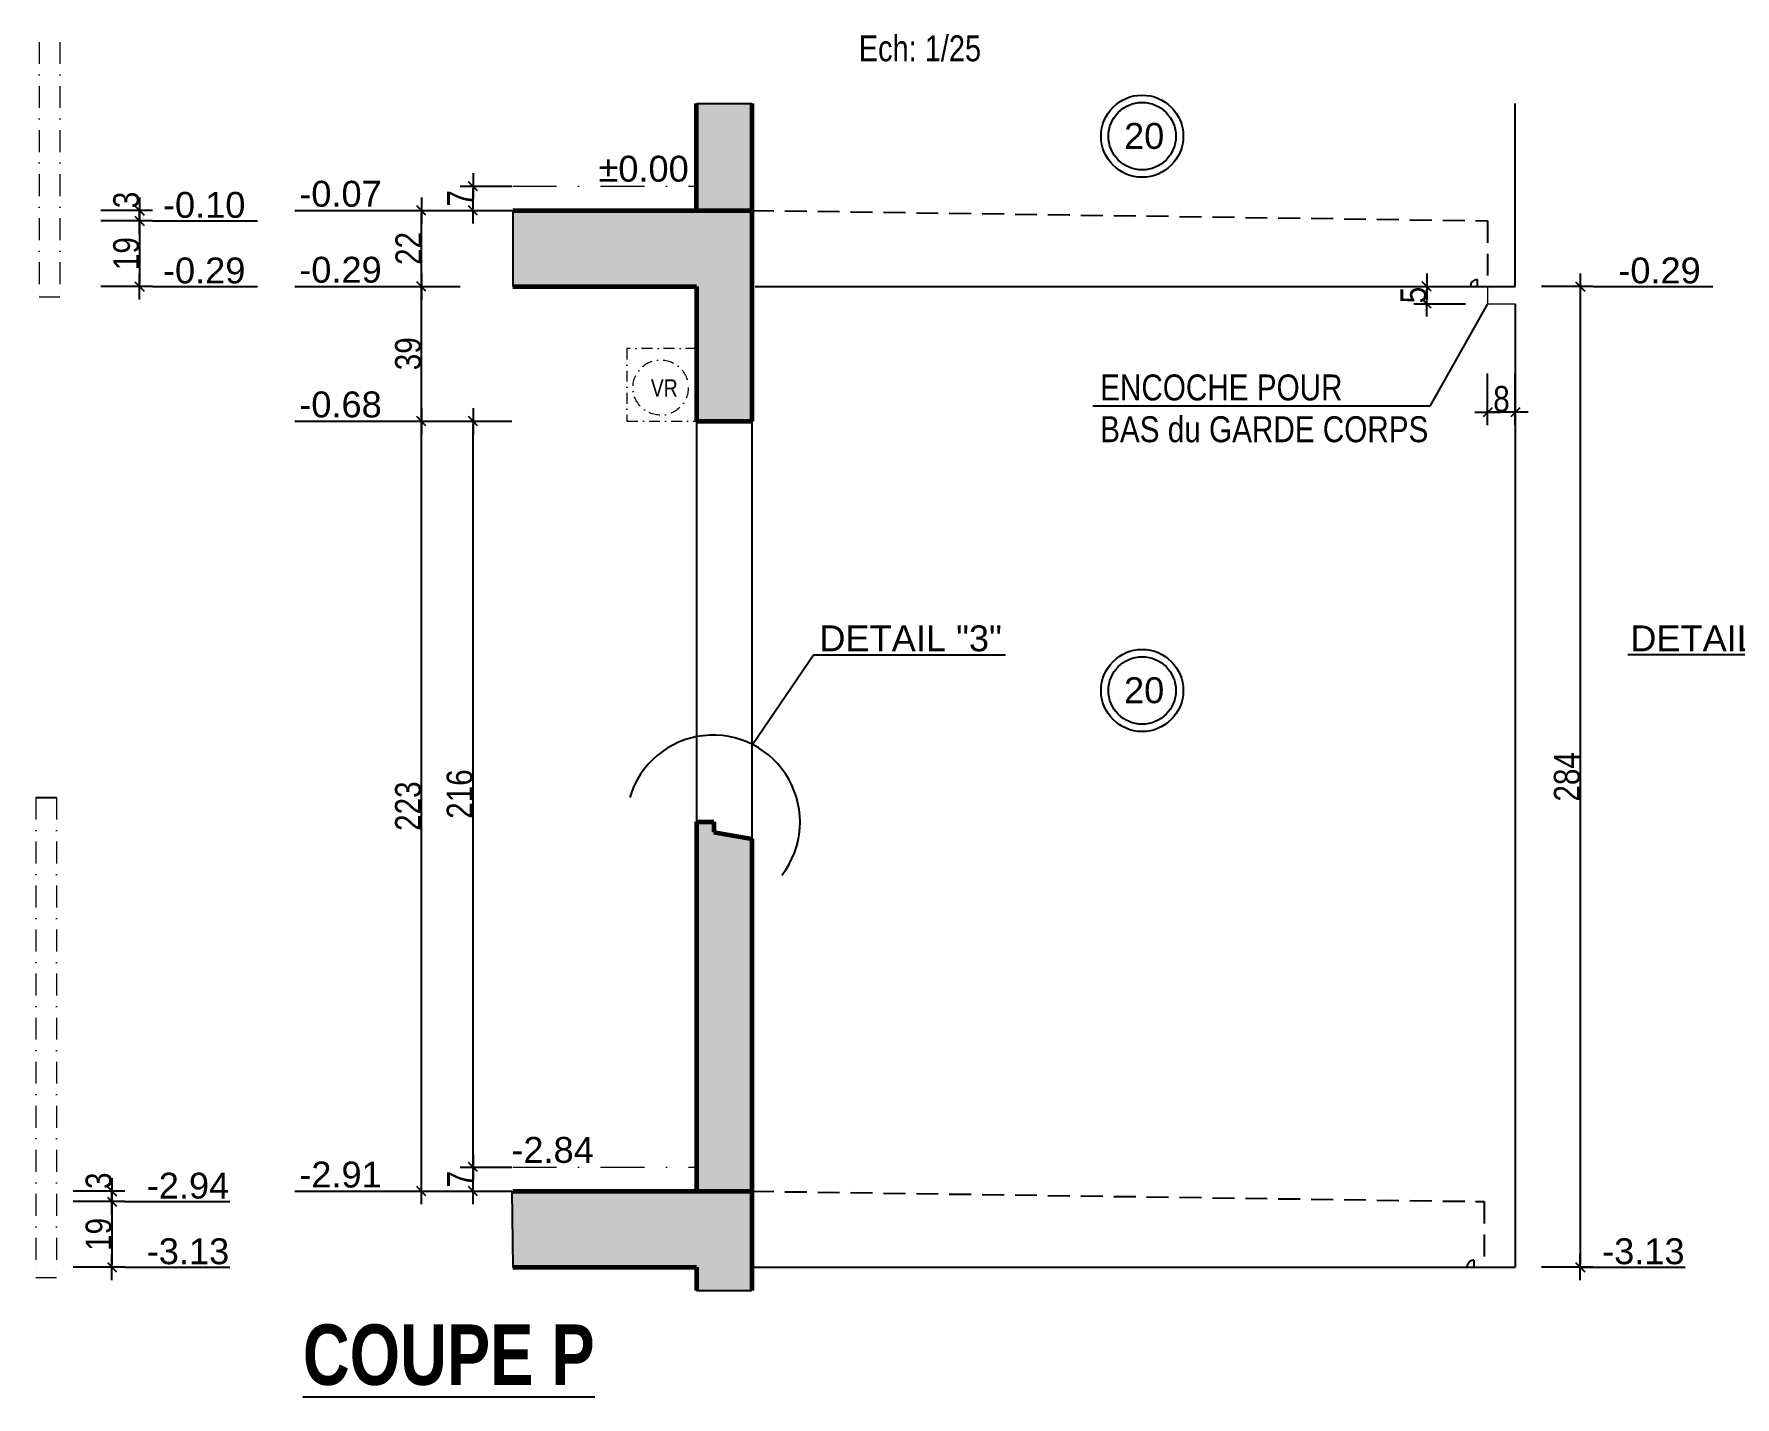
# Model space of a CAD drawing. Header units: centimetres. Extents: x 38820 to 82487, y -36363 to -12804.
# Drawn here: x 52211 to 53195, y -21450 to -20661 of the extents above; entities that cross this region are included whole.
import ezdxf
from ezdxf.enums import TextEntityAlignment as Align

# ---------------------------------------------------------------- set-up
doc = ezdxf.new("R2010")
doc.units = ezdxf.units.CM
doc.header["$LTSCALE"] = 0.5
doc.linetypes.add('CACHEX2', pattern=[19.05, 12.7, -6.35])
doc.linetypes.add('TIRETPTX2', pattern=[50.8, 25.4, -12.7, 0, -12.7])
doc.layers.get('DEFPOINTS').update_dxf_attribs({"linetype": 'CONTINUOUS'})
for name, color, linetype in [('01_cote_gen', 4, 'CONTINUOUS'), ('01_linteaux', 2, 'CONTINUOUS'), ('01_poch_BN', 9, 'CONTINUOUS'), ('01_texte', 230, 'CONTINUOUS'), ('AA_COTES', 2, 'CONTINUOUS')]:
    doc.layers.add(name, color=color, linetype=linetype)
doc.layers.add('01_murs_coup', color=5, linetype='CONTINUOUS', lineweight=60)
doc.layers.add('01_tram_axes', color=2, linetype='TIRETPTX2', lineweight=9)
doc.styles.add('ARIAL', font='arial.ttf')
doc.styles.add('ARIAL NA', font='ARIALN.TTF')
doc.styles.add('impact', font='impact.ttf')
doc.styles.add('MATTE_TXT', font='arial.ttf')
doc.styles.add('STYLE2', font='ARIALN.TTF')
doc.dimstyles.new('JB25', dxfattribs={"dimscale": 0.1, "dimtxt": 150, "dimasz": 15, "dimexe": 0.1, "dimexo": 0.1, "dimgap": 0.09, "dimtad": 1, "dimdec": 1, "dimlfac": 0.5, "dimdsep": 46, "dimtxsty": 'STYLE2', "dimblk1": 'BOND_G', "dimblk2": 'BOND_D', "dimsah": 1, "dimcen": 1.5, "dimdle": 0.01, "dimse1": 1, "dimse2": 1, "dimclrd": 4, "dimclre": 2, "dimclrt": 6, "dimazin": 2, "dimtfac": 2.333333, "dimtdec": 1, "dimtix": 1, "dimtmove": 2, "dimatfit": 3, "dimldrblk": 'BOND_G', "dimfxl": 1, "dimtolj": 1, "dimtzin": 0, "dimarcsym": 0})

# ---------------------------------------------------------------- blocks, each defined once
blk = doc.blocks.new('BOND_G')
at = {"layer": 'AA_COTES', "color": 0}
for p, q in [((0, -5), (0, 15)), ((5, 0), (-5, 0)), ((1.77, 1.77), (-1.77, -1.77))]:
    blk.add_line(p, q, dxfattribs=at)
blk = doc.blocks.new('BOND_D')
at = {"layer": 'AA_COTES', "color": 0}
for p, q in [((5, 0), (-5, 0)), ((-1.77, -1.77), (1.77, 1.77)), ((0, 5), (0, -15))]:
    blk.add_line(p, q, dxfattribs=at)
blk = doc.blocks.new('*D1622')
at = {"layer": '01_cote_gen', "color": 4, "lineweight": -2, "ltscale": 2, "transparency": 16777216}
blk.add_line((52464.67, -21329.83), (52464.67, -21318.83), dxfattribs=at)
at = {"layer": 'DEFPOINTS', "color": 0, "ltscale": 2}
for p in [(52464.67, -21317.33), (52503.15, -21317.33), (52516.57, -21331.33)]:
    blk.add_point(p, dxfattribs=at)
at = {"layer": '01_cote_gen', "color": 4, "lineweight": -2, "ltscale": 2, "transparency": 16777216, "xscale": 1.5, "yscale": 1.5, "zscale": 1.5}
for name, p, rotation in [('BOND_D', (52464.67, -21317.33), 90), ('BOND_G', (52464.67, -21331.33), 270)]:
    blk.add_blockref(name, p, dxfattribs=dict(at, rotation=rotation))
at = {"layer": '01_cote_gen', "color": 6, "ltscale": 2, "transparency": 16777216, "insert": (52457.16, -21324.33), "char_height": 15, "attachment_point": 5, "rotation": 90, "style": 'STYLE2'}
blk.add_mtext('\\A1;7', dxfattribs=at)
blk = doc.blocks.new('*D1623')
at = {"layer": '01_cote_gen', "color": 4, "lineweight": -2, "ltscale": 2, "transparency": 16777216}
blk.add_line((52434.79, -20883.83), (52434.79, -20808.83), dxfattribs=at)
at = {"layer": 'DEFPOINTS', "color": 0, "ltscale": 2}
for p in [(52434.79, -20807.33), (52498.33, -20807.33), (52485.04, -20885.33)]:
    blk.add_point(p, dxfattribs=at)
at = {"layer": '01_cote_gen', "color": 4, "lineweight": -2, "ltscale": 2, "transparency": 16777216, "xscale": 1.5, "yscale": 1.5, "zscale": 1.5}
for name, p, rotation in [('BOND_D', (52434.79, -20807.33), 90), ('BOND_G', (52434.79, -20885.33), 270)]:
    blk.add_blockref(name, p, dxfattribs=dict(at, rotation=rotation))
at = {"layer": '01_cote_gen', "color": 6, "ltscale": 2, "transparency": 16777216, "insert": (52427.13, -20846.33), "char_height": 15, "attachment_point": 5, "rotation": 90, "style": 'STYLE2'}
blk.add_mtext('\\A1;39', dxfattribs=at)
blk = doc.blocks.new('*D1624')
at = {"layer": '01_cote_gen', "color": 4, "lineweight": -2, "ltscale": 2, "transparency": 16777216}
blk.add_line((52434.79, -20805.83), (52434.79, -20764.83), dxfattribs=at)
at = {"layer": 'DEFPOINTS', "color": 0, "ltscale": 2}
for p in [(52434.79, -20763.33), (52525.18, -20763.33), (52525.18, -20807.33)]:
    blk.add_point(p, dxfattribs=at)
at = {"layer": '01_cote_gen', "color": 4, "lineweight": -2, "ltscale": 2, "transparency": 16777216, "xscale": 1.5, "yscale": 1.5, "zscale": 1.5}
for name, p, rotation in [('BOND_D', (52434.79, -20763.33), 90), ('BOND_G', (52434.79, -20807.33), 270)]:
    blk.add_blockref(name, p, dxfattribs=dict(at, rotation=rotation))
at = {"layer": '01_cote_gen', "color": 6, "ltscale": 2, "transparency": 16777216, "insert": (52427.25, -20785.33), "char_height": 15, "attachment_point": 5, "rotation": 90, "style": 'STYLE2'}
blk.add_mtext('\\A1;22', dxfattribs=at)
blk = doc.blocks.new('*D1625')
at = {"layer": '01_cote_gen', "color": 4, "lineweight": -2, "ltscale": 2, "transparency": 16777216}
blk.add_line((52434.79, -21329.83), (52434.79, -20886.83), dxfattribs=at)
at = {"layer": 'DEFPOINTS', "color": 0, "ltscale": 2}
for p in [(52434.79, -20885.33), (52514.89, -20885.33), (52509.04, -21331.33)]:
    blk.add_point(p, dxfattribs=at)
at = {"layer": '01_cote_gen', "color": 4, "lineweight": -2, "ltscale": 2, "transparency": 16777216, "xscale": 1.5, "yscale": 1.5, "zscale": 1.5}
for name, p, rotation in [('BOND_D', (52434.79, -20885.33), 90), ('BOND_G', (52434.79, -21331.33), 270)]:
    blk.add_blockref(name, p, dxfattribs=dict(at, rotation=rotation))
at = {"layer": '01_cote_gen', "color": 6, "ltscale": 2, "transparency": 16777216, "insert": (52427.13, -21108.33), "char_height": 15, "attachment_point": 5, "rotation": 90, "style": 'STYLE2'}
blk.add_mtext('\\A1;223', dxfattribs=at)
blk = doc.blocks.new('*D1626')
at = {"layer": '01_cote_gen', "color": 4, "lineweight": -2, "ltscale": 2, "transparency": 16777216}
blk.add_line((52464.67, -21315.83), (52464.67, -20886.83), dxfattribs=at)
at = {"layer": 'DEFPOINTS', "color": 0, "ltscale": 2}
for p in [(52457.29, -20885.33), (52464.67, -20885.33), (52472.17, -21317.33)]:
    blk.add_point(p, dxfattribs=at)
at = {"layer": '01_cote_gen', "color": 4, "lineweight": -2, "ltscale": 2, "transparency": 16777216, "xscale": 1.5, "yscale": 1.5, "zscale": 1.5}
for name, p, rotation in [('BOND_D', (52464.67, -20885.33), 90), ('BOND_G', (52464.67, -21317.33), 270)]:
    blk.add_blockref(name, p, dxfattribs=dict(at, rotation=rotation))
at = {"layer": '01_cote_gen', "color": 6, "ltscale": 2, "transparency": 16777216, "insert": (52457, -21101.33), "char_height": 15, "attachment_point": 5, "rotation": 90, "style": 'STYLE2'}
blk.add_mtext('\\A1;216', dxfattribs=at)
blk = doc.blocks.new('*D1627')
at = {"layer": '01_cote_gen', "color": 4, "lineweight": -2, "transparency": 16777216}
blk.add_line((52464.67, -20761.83), (52464.67, -20750.83), dxfattribs=at)
at = {"layer": 'DEFPOINTS', "color": 0}
for p in [(52464.67, -20749.33), (52487.64, -20749.33), (52487.64, -20763.33)]:
    blk.add_point(p, dxfattribs=at)
at = {"layer": '01_cote_gen', "color": 4, "lineweight": -2, "transparency": 16777216, "xscale": 1.5, "yscale": 1.5, "zscale": 1.5}
for name, p, rotation in [('BOND_D', (52464.67, -20749.33), 90), ('BOND_G', (52464.67, -20763.33), 270)]:
    blk.add_blockref(name, p, dxfattribs=dict(at, rotation=rotation))
at = {"layer": '01_cote_gen', "color": 6, "transparency": 16777216, "insert": (52457.16, -20756.33), "char_height": 15, "attachment_point": 5, "rotation": 90, "style": 'STYLE2'}
blk.add_mtext('\\A1;7', dxfattribs=at)
blk = doc.blocks.new('*D1628')
at = {"layer": '01_cote_gen', "color": 4, "lineweight": -2, "ltscale": 2, "transparency": 16777216}
blk.add_line((52271.61, -20764.83), (52271.61, -20767.83), dxfattribs=at)
at = {"layer": 'DEFPOINTS', "color": 0, "ltscale": 2}
for p in [(51783.5, -20763.33), (52223.5, -20769.33), (52271.61, -20769.33)]:
    blk.add_point(p, dxfattribs=at)
at = {"layer": '01_cote_gen', "color": 4, "lineweight": -2, "ltscale": 2, "transparency": 16777216, "xscale": 1.5, "yscale": 1.5, "zscale": 1.5}
for name, p, rotation in [('BOND_G', (52271.61, -20763.33), 90), ('BOND_D', (52271.61, -20769.33), 270)]:
    blk.add_blockref(name, p, dxfattribs=dict(at, rotation=rotation))
at = {"layer": '01_cote_gen', "color": 6, "ltscale": 2, "transparency": 16777216, "insert": (52263.94, -20757.25), "char_height": 15, "attachment_point": 5, "rotation": 90, "style": 'STYLE2'}
blk.add_mtext('\\A1;3', dxfattribs=at)
blk = doc.blocks.new('*D1629')
at = {"layer": '01_cote_gen', "color": 4, "lineweight": -2, "ltscale": 2, "transparency": 16777216}
blk.add_line((52271.61, -20770.83), (52271.61, -20805.83), dxfattribs=at)
at = {"layer": 'DEFPOINTS', "color": 0, "ltscale": 2}
for p in [(52259.47, -20769.33), (52223.5, -20807.33), (52271.61, -20807.33)]:
    blk.add_point(p, dxfattribs=at)
at = {"layer": '01_cote_gen', "color": 4, "lineweight": -2, "ltscale": 2, "transparency": 16777216, "xscale": 1.5, "yscale": 1.5, "zscale": 1.5}
for name, p, rotation in [('BOND_G', (52271.61, -20769.33), 90), ('BOND_D', (52271.61, -20807.33), 270)]:
    blk.add_blockref(name, p, dxfattribs=dict(at, rotation=rotation))
at = {"layer": '01_cote_gen', "color": 6, "ltscale": 2, "transparency": 16777216, "insert": (52263.94, -20788.33), "char_height": 15, "attachment_point": 5, "rotation": 90, "style": 'STYLE2'}
blk.add_mtext('\\A1;19', dxfattribs=at)
blk = doc.blocks.new('*D1632')
at = {"layer": '01_cote_gen', "color": 4, "lineweight": -2, "ltscale": 2, "transparency": 16777216}
blk.add_line((52255.61, -21332.83), (52255.61, -21335.83), dxfattribs=at)
at = {"layer": 'DEFPOINTS', "color": 0, "ltscale": 2}
for p in [(51783.5, -21331.33), (52207.5, -21337.33), (52255.61, -21337.33)]:
    blk.add_point(p, dxfattribs=at)
at = {"layer": '01_cote_gen', "color": 4, "lineweight": -2, "ltscale": 2, "transparency": 16777216, "xscale": 1.5, "yscale": 1.5, "zscale": 1.5}
for name, p, rotation in [('BOND_G', (52255.61, -21331.33), 90), ('BOND_D', (52255.61, -21337.33), 270)]:
    blk.add_blockref(name, p, dxfattribs=dict(at, rotation=rotation))
at = {"layer": '01_cote_gen', "color": 6, "ltscale": 2, "transparency": 16777216, "insert": (52247.94, -21325.25), "char_height": 15, "attachment_point": 5, "rotation": 90, "style": 'STYLE2'}
blk.add_mtext('\\A1;3', dxfattribs=at)
blk = doc.blocks.new('*D1633')
at = {"layer": '01_cote_gen', "color": 4, "lineweight": -2, "ltscale": 2, "transparency": 16777216}
blk.add_line((52255.61, -21338.83), (52255.61, -21373.83), dxfattribs=at)
at = {"layer": 'DEFPOINTS', "color": 0, "ltscale": 2}
for p in [(52243.47, -21337.33), (52207.5, -21375.33), (52255.61, -21375.33)]:
    blk.add_point(p, dxfattribs=at)
at = {"layer": '01_cote_gen', "color": 4, "lineweight": -2, "ltscale": 2, "transparency": 16777216, "xscale": 1.5, "yscale": 1.5, "zscale": 1.5}
for name, p, rotation in [('BOND_G', (52255.61, -21337.33), 90), ('BOND_D', (52255.61, -21375.33), 270)]:
    blk.add_blockref(name, p, dxfattribs=dict(at, rotation=rotation))
at = {"layer": '01_cote_gen', "color": 6, "ltscale": 2, "transparency": 16777216, "insert": (52247.94, -21356.33), "char_height": 15, "attachment_point": 5, "rotation": 90, "style": 'STYLE2'}
blk.add_mtext('\\A1;19', dxfattribs=at)
blk = doc.blocks.new('*D1640')
at = {"layer": '01_cote_gen', "color": 4, "lineweight": -2, "transparency": 16777216}
blk.add_line((53105.73, -20808.83), (53105.73, -21373.83), dxfattribs=at)
at = {"layer": 'DEFPOINTS', "color": 0}
for p in [(53113.23, -20807.33), (53105.73, -21375.33), (53105.73, -21375.33)]:
    blk.add_point(p, dxfattribs=at)
at = {"layer": '01_cote_gen', "color": 4, "lineweight": -2, "transparency": 16777216, "xscale": 1.5, "yscale": 1.5, "zscale": 1.5}
for name, p, rotation in [('BOND_G', (53105.73, -20807.33), 90), ('BOND_D', (53105.73, -21375.33), 270)]:
    blk.add_blockref(name, p, dxfattribs=dict(at, rotation=rotation))
at = {"layer": '01_cote_gen', "color": 6, "transparency": 16777216, "insert": (53098.06, -21091.33), "char_height": 15, "attachment_point": 5, "rotation": 90, "style": 'STYLE2'}
blk.add_mtext('\\A1;284', dxfattribs=at)
blk = doc.blocks.new('*D1652')
at = {"layer": '01_cote_gen', "color": 4, "lineweight": -2, "transparency": 16777216}
blk.add_line((53066.62, -20880.2), (53053.62, -20880.2), dxfattribs=at)
at = {"layer": 'DEFPOINTS', "color": 0}
for p in [(53052.12, -20817.33), (53068.12, -20817.33), (53052.12, -20880.2)]:
    blk.add_point(p, dxfattribs=at)
at = {"layer": '01_cote_gen', "color": 4, "lineweight": -2, "transparency": 16777216, "xscale": 1.5, "yscale": 1.5, "zscale": 1.5, "rotation": 180}
blk.add_blockref('BOND_D', (53052.12, -20880.2), dxfattribs=at)
at = {"layer": '01_cote_gen', "color": 4, "lineweight": -2, "transparency": 16777216, "xscale": 1.5, "yscale": 1.5, "zscale": 1.5}
blk.add_blockref('BOND_G', (53068.12, -20880.2), dxfattribs=at)
at = {"layer": '01_cote_gen', "color": 6, "transparency": 16777216, "insert": (53060.12, -20872.54), "char_height": 15, "attachment_point": 5, "style": 'STYLE2'}
blk.add_mtext('\\A1;8', dxfattribs=at)
blk = doc.blocks.new('*D1653')
at = {"layer": '01_cote_gen', "color": 4, "lineweight": -2, "transparency": 16777216}
blk.add_line((53016.82, -20815.83), (53016.82, -20808.83), dxfattribs=at)
at = {"layer": 'DEFPOINTS', "color": 0}
for p in [(53016.82, -20807.33), (53032.06, -20807.33), (53052.12, -20817.33)]:
    blk.add_point(p, dxfattribs=at)
at = {"layer": '01_cote_gen', "color": 4, "lineweight": -2, "transparency": 16777216, "xscale": 1.5, "yscale": 1.5, "zscale": 1.5}
for name, p, rotation in [('BOND_D', (53016.82, -20807.33), 90), ('BOND_G', (53016.82, -20817.33), 270)]:
    blk.add_blockref(name, p, dxfattribs=dict(at, rotation=rotation))
at = {"layer": '01_cote_gen', "color": 6, "transparency": 16777216, "insert": (53009.19, -20812.33), "char_height": 15, "attachment_point": 5, "rotation": 90, "style": 'STYLE2'}
blk.add_mtext('\\A1;5', dxfattribs=at)

msp = doc.modelspace()

# ---------------------------------------------------------------- hatches: boundary and pattern name
at = {"layer": '01_poch_BN'}
h = msp.add_hatch(color=256, dxfattribs=at)
h.dxf.hatch_style = 1
h.paths.add_polyline_path([(52626.122, -20763.325), (52487.636, -20763.325), (52487.636, -20807.325), (52594.122, -20807.325), (52594.122, -20885.325), (52626.122, -20885.325)])
h.paths.add_polyline_path([(52626.122, -20701.437), (52594.122, -20701.437), (52594.122, -20763.325), (52626.122, -20763.325)])
h.paths.add_polyline_path([(52626.122, -21127.325), (52604.122, -21123.325), (52604.122, -21117.325), (52594.122, -21117.325), (52594.122, -21331.325), (52626.122, -21331.325)])
h = msp.add_hatch(color=256, dxfattribs=at)
h.dxf.hatch_style = 1
h.paths.add_polyline_path([(52626.122, -21331.325), (52487.168, -21331.325), (52487.636, -21375.325), (52594.122, -21375.325), (52594.122, -21388.824), (52626.122, -21388.824)])

# ---------------------------------------------------------------- linework, layer by layer
at = {"layer": '01_linteaux'}
for p, q in [((53068.122, -20807.325), (53068.122, -20701.437)), ((52628.122, -20807.325), (53068.122, -20807.325)), ((53046.122, -20803.325), (53046.122, -20807.325)), ((53046.122, -20807.325), (53052.122, -20807.325)), ((53068.122, -20817.325), (53068.122, -21375.325)), ((52594.122, -20885.325), (52594.122, -21117.325)), ((52626.122, -20885.325), (52626.122, -21127.325)), ((52211.501, -21103.325), (52223.501, -21103.325)), ((52626.122, -21375.325), (53068.122, -21375.325))]:
    msp.add_line(p, q, dxfattribs=at)
at = {"layer": '01_linteaux', "linetype": 'CACHEX2', "ltscale": 2}
for p, q in [((52626.122, -20763.287), (53052.122, -20769.325)), ((53052.122, -20769.325), (53052.122, -20807.325)), ((52626.122, -21331.315), (53050.122, -21337.325)), ((53050.122, -21337.325), (53050.122, -21375.325)), ((53044.122, -21371.325), (53044.122, -21375.325)), ((53044.122, -21375.325), (53050.122, -21375.325))]:
    msp.add_line(p, q, dxfattribs=at)
at = {"layer": '01_linteaux'}
msp.add_arc((53046.122, -20807.325), 4, 90, 180, dxfattribs=at)
at = {"layer": '01_linteaux', "linetype": 'CACHEX2', "ltscale": 2}
msp.add_arc((53044.122, -21375.325), 4, 90, 180, dxfattribs=at)
at = {"layer": '01_murs_coup'}
for p, q in [((52594.122, -20763.325), (52594.122, -20701.437)), ((52626.122, -20701.437), (52626.122, -20885.325)), ((52487.636, -20763.325), (52626.122, -20763.325)), ((52487.636, -20807.325), (52594.122, -20807.325)), ((52594.122, -20807.325), (52594.122, -20885.325)), ((52594.122, -20885.325), (52626.122, -20885.325)), ((52594.122, -21117.325), (52604.122, -21117.325)), ((52594.122, -21117.325), (52594.122, -21331.325)), ((52604.122, -21117.325), (52604.122, -21123.325)), ((52604.122, -21123.325), (52626.122, -21127.325)), ((52626.122, -21127.325), (52626.122, -21331.315)), ((52487.636, -21331.325), (52626.122, -21331.325)), ((52487.636, -21331.325), (52590.122, -21331.325)), ((52626.122, -21331.325), (52626.122, -21388.824)), ((52487.636, -21375.325), (52594.122, -21375.325)), ((52594.122, -21375.325), (52594.122, -21388.824))]:
    msp.add_line(p, q, dxfattribs=at)
at = {"layer": '01_poch_BN'}
for p, q in [((52594.122, -20701.437), (52626.122, -20701.437)), ((52594.122, -21388.824), (52626.122, -21388.824))]:
    msp.add_line(p, q, dxfattribs=at)
at = {"layer": '01_poch_BN', "ltscale": 2}
for p, q in [((52487.636, -20763.325), (52487.636, -20807.325)), ((52487.168, -21331.325), (52487.636, -21375.325))]:
    msp.add_line(p, q, dxfattribs=at)
at = {"layer": '01_texte'}
for p, q in [((52279.11, -20769.325), (52339.903, -20769.325)), ((52361.523, -20763.325), (52427.293, -20763.325)), ((52279.11, -20807.325), (52339.903, -20807.325)), ((52361.523, -20807.325), (52427.293, -20807.325)), ((53113.231, -20807.325), (53182.524, -20807.325)), ((53052.122, -20817.325), (53018.563, -20876.659)), ((53018.563, -20876.659), (52823.621, -20876.659)), ((52361.523, -20885.325), (52427.293, -20885.325)), ((52626.534, -21072.656), (52661.726, -21020.717)), ((52661.726, -21020.717), (52773.027, -21020.717)), ((53244.495, -21020.717), (53133.194, -21020.717)), ((52263.11, -21337.325), (52323.903, -21337.325)), ((52361.523, -21331.325), (52427.293, -21331.325)), ((52263.11, -21375.325), (52323.903, -21375.325)), ((53105.731, -21375.325), (53166.524, -21375.325))]:
    msp.add_line(p, q, dxfattribs=at)
for centre, radius in [((52852.101, -20720.324), 23.782), ((52852.101, -20720.324), 19.529), ((52852.101, -21041.33), 23.782), ((52852.101, -21041.33), 19.529)]:
    msp.add_circle(centre, radius, dxfattribs=at)
msp.add_arc((52603.685, -21117.495), 50.325, 322.324346, 163.672769, dxfattribs=at)
at = {"layer": '01_tram_axes'}
for p, q in [((52213.501, -20665.787), (52213.501, -20813.325)), ((52225.501, -20665.787), (52225.501, -20813.325)), ((52211.501, -21103.325), (52223.501, -21103.325)), ((52211.501, -21103.325), (52211.501, -21381.325)), ((52223.501, -21103.325), (52223.501, -21381.325))]:
    msp.add_line(p, q, dxfattribs=at)
at = {"layer": '01_tram_axes', "ltscale": 2}
for p, q in [((52487.636, -20749.325), (52594.122, -20749.325)), ((53052.122, -20807.325), (53052.122, -20817.325)), ((52213.501, -20813.325), (52225.501, -20813.325)), ((53052.122, -20817.325), (53068.122, -20817.325)), ((52594.122, -21303.325), (52594.122, -21309.325)), ((52487.636, -21317.325), (52594.122, -21317.325)), ((52487.636, -21317.325), (52590.122, -21317.325)), ((52211.501, -21381.325), (52223.501, -21381.325))]:
    msp.add_line(p, q, dxfattribs=at)
at = {"layer": '01_tram_axes', "ltscale": 0.5}
for p, q in [((52553.77, -20843.332), (52553.77, -20885.325)), ((52594.122, -20843.332), (52553.77, -20843.332)), ((52553.77, -20885.325), (52594.122, -20885.325))]:
    msp.add_line(p, q, dxfattribs=at)
msp.add_circle((52573.289, -20865.87), 16, dxfattribs=at)

# ---------------------------------------------------------------- texts
at = {"layer": '01_texte', "style": 'MATTE_TXT', "width": 0.8}
for s, height, p in [('Ech: 1/25', 15, (52723.42, -20681.449)), ('VR', 10, (52575.405, -20874.113))]:
    msp.add_text(s, height=height, dxfattribs=at).set_placement(p, align=Align.BOTTOM_CENTER)
at = {"layer": '01_texte'}
for s, style, p in [('20', 'ARIAL', (52841.593, -20727.676)), ('%%P0.00', 'ARIAL', (52537.297, -20746.65)), ('-0.07', 'ARIAL', (52364.066, -20761.166)), ('-0.10', 'ARIAL', (52285.131, -20767.58)), ('-0.29', 'ARIAL', (52285.131, -20805.58)), ('-0.29', 'ARIAL', (52364.066, -20805.166)), ('-0.29', 'ARIAL', (53127.752, -20805.58)), ('ENCOCHE POUR ', 'ARIAL NA', (52827.781, -20873.334)), ('-0.68', 'ARIAL', (52364.066, -20883.166)), ('BAS du GARDE CORPS', 'ARIAL NA', (52827.781, -20897.538)), ('DETAIL "3"', 'ARIAL', (52665.175, -21018.631)), ('DETAIL "3"', 'ARIAL', (53134.695, -21018.631)), ('20', 'ARIAL', (52841.593, -21048.682)), ('-2.84', 'ARIAL', (52486.849, -21314.895)), ('-2.94', 'ARIAL', (52275.757, -21335.58)), ('-2.91', 'ARIAL', (52364.066, -21329.166)), ('-3.13', 'ARIAL', (52275.757, -21373.58)), ('-3.13', 'ARIAL', (53118.377, -21373.58))]:
    msp.add_text(s, height=15, dxfattribs=dict(at, style=style)).set_placement(p)
at = {"layer": '01_texte', "style": 'impact'}
msp.add_text('%%UCOUPE P', height=35, dxfattribs=at).set_placement((52450.634, -21453.987), align=Align.BOTTOM_CENTER)

# ---------------------------------------------------------------- dimensions: what is measured, and where the dimension line sits
at = {"layer": '01_cote_gen'}
for base, p1, p2, picture, middle in [((52464.668, -20749.325), (52487.636, -20763.325), (52487.636, -20749.325), '*D1627', (52457.159, -20756.325)), ((53016.822, -20807.325), (53052.122, -20817.325), (53032.058, -20807.325), '*D1653', (53009.185, -20812.325)), ((53105.731, -21375.325), (53113.231, -20807.325), (53105.731, -21375.325), '*D1640', (53098.064, -21091.325))]:
    dim = msp.add_linear_dim(base=base, p1=p1, p2=p2, angle=90, dimstyle='JB25', dxfattribs=at)
    dim.commit()
    dim.dimension.update_dxf_attribs({"geometry": picture, "text_midpoint": middle})
at = {"layer": '01_cote_gen', "ltscale": 2}
for base, p1, p2, picture, middle in [((52271.61, -20769.325), (51783.501, -20763.325), (52223.501, -20769.325), '*D1628', (52263.943, -20757.245)), ((52255.61, -21337.325), (51783.501, -21331.325), (52207.501, -21337.325), '*D1632', (52247.943, -21325.245))]:
    dim = msp.add_linear_dim(base=base, p1=p1, p2=p2, angle=90, dimstyle='JB25', dxfattribs=at)
    dim.commit()
    dim.dimension.update_dxf_attribs({"geometry": picture, "text_midpoint": middle, "dimtype": 160})
for base, p1, p2, picture, middle in [((52434.793, -20763.325), (52525.178, -20807.325), (52525.178, -20763.325), '*D1624', (52427.254, -20785.325)), ((52271.61, -20807.325), (52259.465, -20769.325), (52223.501, -20807.325), '*D1629', (52263.943, -20788.325)), ((52434.793, -20807.325), (52485.035, -20885.325), (52498.331, -20807.325), '*D1623', (52427.126, -20846.325)), ((52434.793, -20885.325), (52509.037, -21331.325), (52514.887, -20885.325), '*D1625', (52427.126, -21108.325)), ((52464.668, -20885.325), (52472.168, -21317.325), (52457.293, -20885.325), '*D1626', (52457, -21101.325)), ((52464.668, -21317.325), (52516.572, -21331.325), (52503.149, -21317.325), '*D1622', (52457.159, -21324.325)), ((52255.61, -21375.325), (52243.465, -21337.325), (52207.501, -21375.325), '*D1633', (52247.943, -21356.325))]:
    dim = msp.add_linear_dim(base=base, p1=p1, p2=p2, angle=90, dimstyle='JB25', dxfattribs=at)
    dim.commit()
    dim.dimension.update_dxf_attribs({"geometry": picture, "text_midpoint": middle})
at = {"layer": '01_cote_gen'}
dim = msp.add_linear_dim(base=(53052.122, -20880.203), p1=(53068.122, -20817.325), p2=(53052.122, -20817.325), dimstyle='JB25', dxfattribs=at)
dim.commit()
dim.dimension.update_dxf_attribs({"geometry": '*D1652', "text_midpoint": (53060.122, -20872.536)})

doc.saveas('drawing.dxf')
